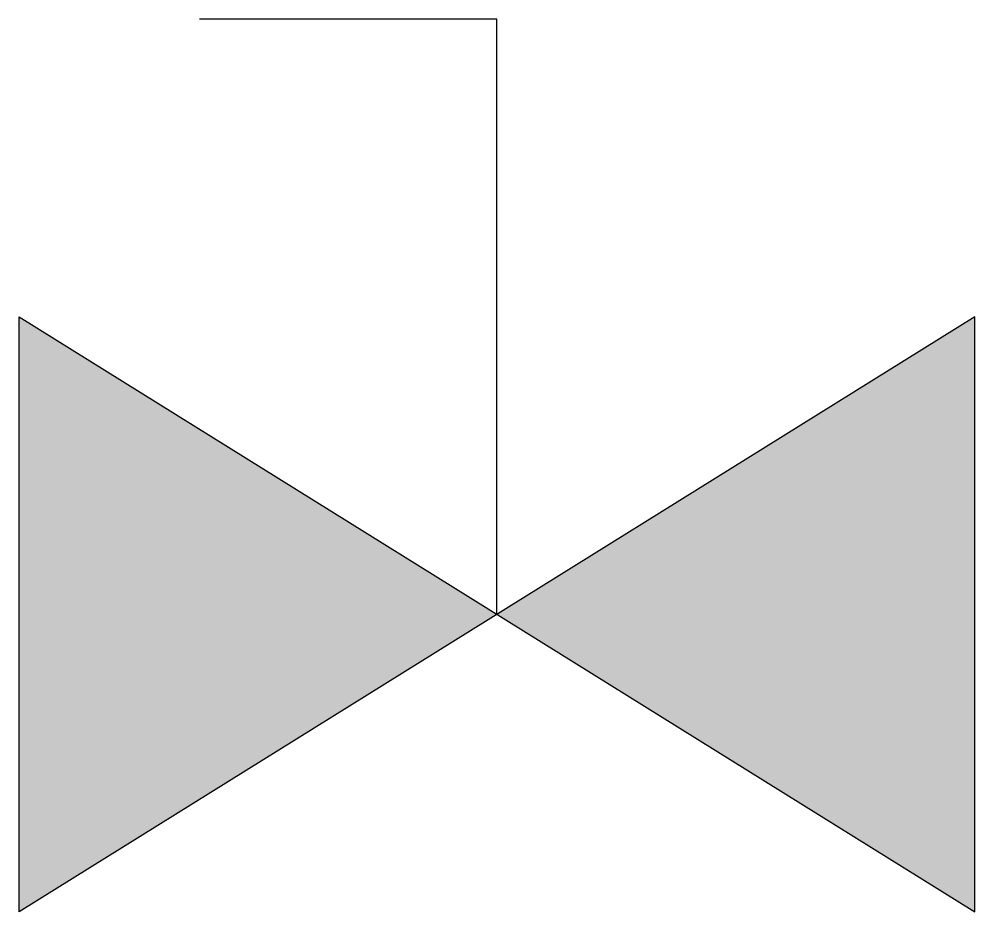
# Model space of a CAD drawing. Header units: millimetres. Extents: x -10154.133 to -10153.892, y 62.883 to 63.108.
import ezdxf

# ---------------------------------------------------------------- set-up
doc = ezdxf.new("R2010")
doc.units = ezdxf.units.MM
doc.header["$LTSCALE"] = 10
doc.layers.add('tub_bloqueios', color=2, linetype='Continuous')

msp = doc.modelspace()

# ---------------------------------------------------------------- hatches: boundary and pattern name
at = {"layer": 'tub_bloqueios'}
h = msp.add_hatch(color=1, dxfattribs=at)
h.paths.add_polyline_path([(-10154.13256, 63.03286), (-10154.13256, 62.88286), (-10154.01213, 62.95786)])
h.paths.add_polyline_path([(-10154.01213, 62.95786), (-10153.89169, 62.88286), (-10153.89169, 63.03286)])

# ---------------------------------------------------------------- linework, layer by layer
for p, q in [((-10154.01213, 63.10786), (-10154.08713, 63.10786)), ((-10154.01213, 62.95786), (-10154.01213, 63.10786)), ((-10154.13256, 63.03286), (-10153.89169, 62.88286)), ((-10153.89169, 63.03286), (-10154.13256, 62.88286)), ((-10154.13256, 62.88286), (-10154.13256, 63.03286)), ((-10153.89169, 62.88286), (-10153.89169, 63.03286))]:
    msp.add_line(p, q, dxfattribs=at)

doc.saveas('drawing.dxf')
